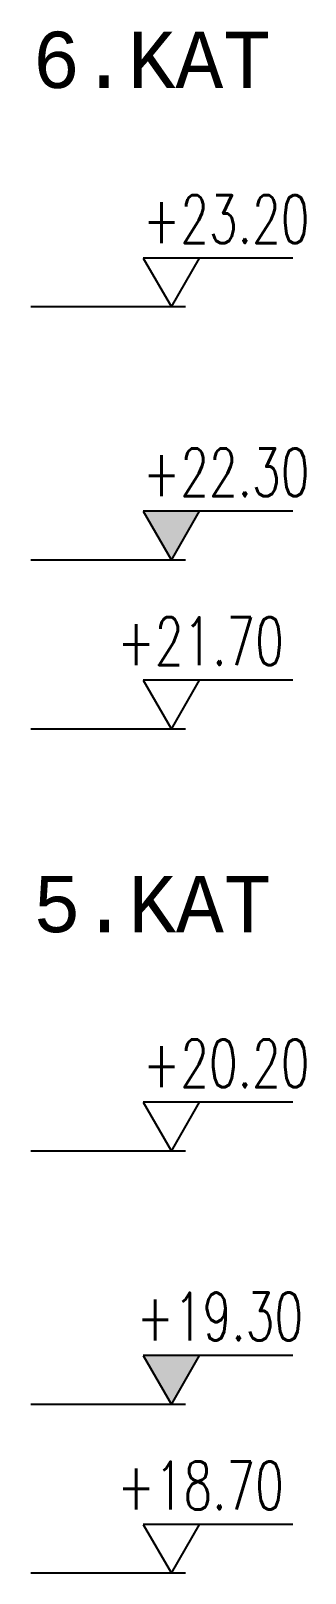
# Model space of a CAD drawing. Header units: inches. Extents: x -7543 to -822, y 102837 to 190349.
# Drawn here: x -827.0399 to -827.0204, y 102837.1719 to 102837.2815 of the extents above; entities that cross this region are included whole.
import ezdxf
from ezdxf.enums import TextEntityAlignment as Align

# ---------------------------------------------------------------- set-up
doc = ezdxf.new("R2010")
doc.units = ezdxf.units.IN
doc.header["$MEASUREMENT"] = 0
doc.layers.add('ICOL', color=55, linetype='Continuous', lineweight=25)
doc.layers.add('YAZI', color=7, linetype='Continuous', lineweight=25)
doc.styles.add('ISIM', font='monos.ttf', dxfattribs={"width": 1.1, "height": 200})
doc.styles.add('KAPı-PEN', font='simplex.shx', dxfattribs={"width": 0.7, "height": 10})

msp = doc.modelspace()

# ---------------------------------------------------------------- hatches: boundary and pattern name
at = {"layer": 'ICOL'}
for points in [[(-827.03189, 102837.24735), (-827.02789, 102837.24735), (-827.02989, 102837.24388)], [(-827.03189, 102837.18735), (-827.02789, 102837.18735), (-827.02989, 102837.18388)]]:
    msp.add_hatch(color=2, dxfattribs=at).paths.add_polyline_path(points)

# ---------------------------------------------------------------- linework, layer by layer
at = {"layer": 'ICOL', "color": 2}
for p, q in [((-827.03189, 102837.26535), (-827.02989, 102837.26188)), ((-827.02127, 102837.26535), (-827.03189, 102837.26535)), ((-827.02989, 102837.26188), (-827.02789, 102837.26535)), ((-827.02889, 102837.26188), (-827.03989, 102837.26188)), ((-827.03189, 102837.24735), (-827.02989, 102837.24388)), ((-827.02127, 102837.24735), (-827.03189, 102837.24735)), ((-827.02989, 102837.24388), (-827.02789, 102837.24735)), ((-827.02889, 102837.24388), (-827.03989, 102837.24388)), ((-827.02127, 102837.23535), (-827.03189, 102837.23535)), ((-827.03189, 102837.23535), (-827.02989, 102837.23188)), ((-827.02989, 102837.23188), (-827.02789, 102837.23535)), ((-827.02889, 102837.23188), (-827.03989, 102837.23188)), ((-827.03189, 102837.20535), (-827.02989, 102837.20188)), ((-827.02127, 102837.20535), (-827.03189, 102837.20535)), ((-827.02989, 102837.20188), (-827.02789, 102837.20535)), ((-827.02889, 102837.20188), (-827.03989, 102837.20188)), ((-827.03189, 102837.18735), (-827.02989, 102837.18388)), ((-827.02127, 102837.18735), (-827.03189, 102837.18735)), ((-827.02989, 102837.18388), (-827.02789, 102837.18735)), ((-827.02889, 102837.18388), (-827.03989, 102837.18388)), ((-827.02127, 102837.17535), (-827.03189, 102837.17535)), ((-827.03189, 102837.17535), (-827.02989, 102837.17188)), ((-827.02989, 102837.17188), (-827.02789, 102837.17535)), ((-827.02889, 102837.17188), (-827.03989, 102837.17188))]:
    msp.add_line(p, q, dxfattribs=at)

# ---------------------------------------------------------------- texts
at = {"layer": 'ICOL', "color": 2, "style": 'KAPı-PEN', "width": 0.7}
for tag, p in [('+23.20', (-827.026, 102837.26642)), ('+22.30', (-827.026, 102837.24842)), ('+21.70', (-827.02781, 102837.23642)), ('+20.20', (-827.026, 102837.20642)), ('+19.30', (-827.02645, 102837.18842)), ('+18.70', (-827.02781, 102837.17642))]:
    msp.add_attdef(tag, text='+17.50', height=0.0034, dxfattribs=at).set_placement(p, align=Align.CENTER)
at = {"layer": 'YAZI', "style": 'ISIM'}
for s, p in [('6.KAT', (-827.03977, 102837.27744)), ('5.KAT', (-827.03973, 102837.21744))]:
    msp.add_text(s, height=0.004, dxfattribs=at).set_placement(p)

doc.saveas('drawing.dxf')
